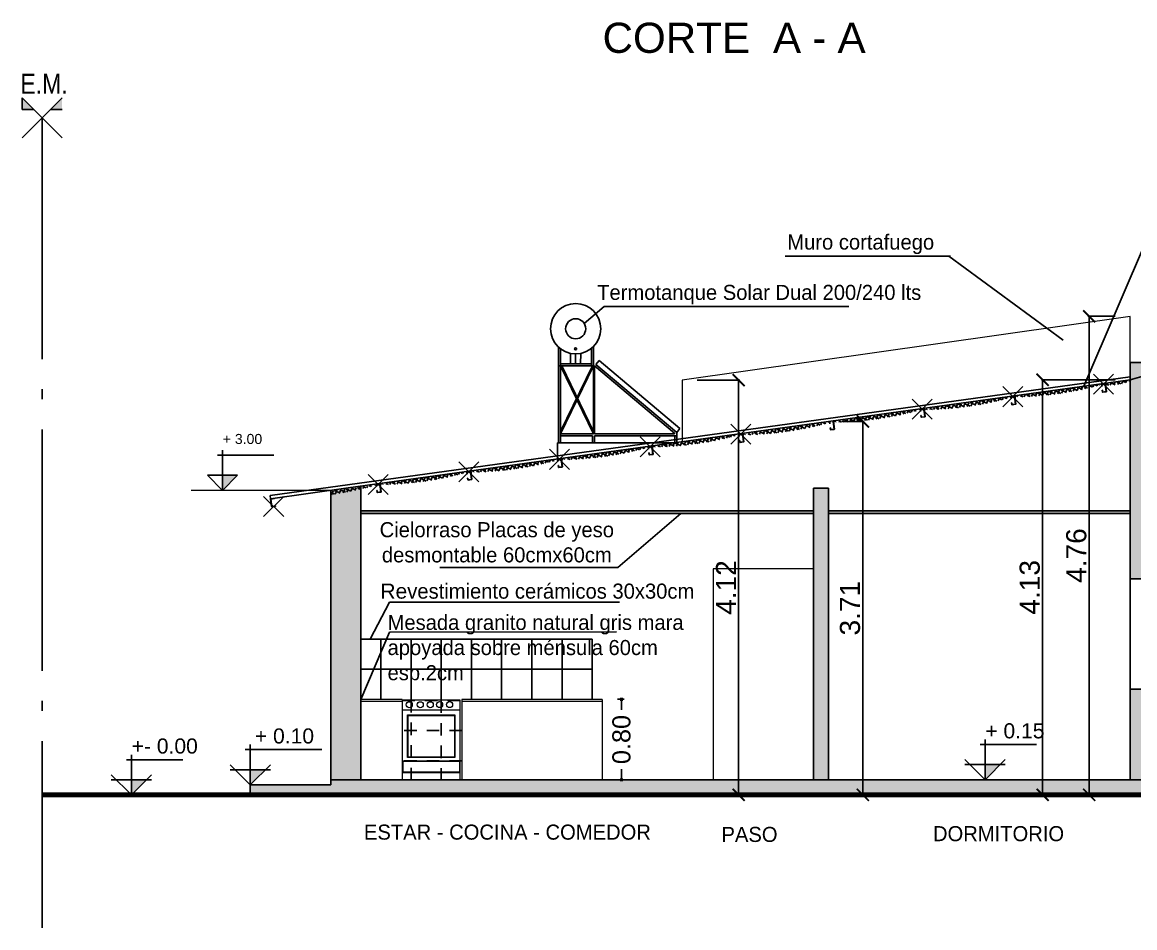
# Model space of a CAD drawing. Header units: millimetres. Extents: x 157 to 449, y 13 to 189.
# Drawn here: x 334.81 to 345.87, y 141.3 to 150.31 of the extents above; entities that cross this region are included whole.
import ezdxf

# ---------------------------------------------------------------- set-up
doc = ezdxf.new("R2010")
doc.units = ezdxf.units.MM
doc.header["$LTSCALE"] = 0.1
doc.header["$MEASUREMENT"] = 0
doc.header["$PDMODE"] = 3
doc.header["$PDSIZE"] = 0.1
for name, pattern in [('ACAD_ISO02W100', [15, 12, -3]), ('ACAD_ISO04W100', [30, 24, -3, 0, -3]), ('HIDDEN', [0.375, 0.25, -0.125])]:
    doc.linetypes.add(name, pattern=pattern)
doc.layers.get('DEFPOINTS').update_dxf_attribs({"color": 1})
for name, color, linetype, lineweight in [('00-COTAS', 1, 'Continuous', 9), ('04', 4, 'Continuous', 35), ('17.Sombras', 8, 'Continuous', 5), ('ARTEFACTO', 3, 'Continuous', 15), ('CARPINTERIA', 2, 'Continuous', 18), ('MURO BAJO', 4, 'Continuous', 13)]:
    doc.layers.add(name, color=color, linetype=linetype, lineweight=lineweight)
for name, color, linetype in [('11.Ejes', 1, 'ACAD_ISO04W100'), ('18.Texturas', 8, 'Continuous'), ('9.Mobiliario', 252, 'Continuous'), ('A-Muros', 5, 'Continuous'), ('CARPINTERÍA', 2, 'Continuous'), ('Cotas', 1, 'Continuous'), ('HATCH', 10, 'Continuous')]:
    doc.layers.add(name, color=color, linetype=linetype)
doc.styles.add('ARIAL', font='arial.ttf', dxfattribs={"height": 0.18})
doc.styles.add('Arial20', font='arial.ttf', dxfattribs={"height": 0.2})
doc.styles.add('Diego', font='arial.ttf')
doc.dimstyles.new('COTA-1-100', dxfattribs={"dimtxt": 0.2, "dimasz": 0.12, "dimexe": 0.012, "dimexo": 0.15, "dimgap": 0.025, "dimtad": 1, "dimzin": 0, "dimdsep": 46, "dimtxsty": 'Arial20', "dimblk1": 'ARCHTICK', "dimblk2": 'ARCHTICK', "dimsah": 1, "dimcen": 0.09, "dimclrd": 256, "dimclre": 256, "dimclrt": 256, "dimazin": 0, "dimtfac": 1, "dimtofl": 0, "dimtmove": 2, "dimatfit": 3, "dimldrblk": 'ARCHTICK', "dimfxl": 1, "dimtolj": 1, "dimtzin": 0, "dimarcsym": 0})
doc.dimstyles.new('MARQ 100', dxfattribs={"dimscale": 0.1, "dimtxt": 1.75, "dimasz": 0.3, "dimexe": 0.25, "dimexo": 1.5, "dimtad": 0, "dimzin": 1, "dimdsep": 46, "dimtxsty": 'ARIAL', "dimblk": 'BOXFILLED', "dimcen": 2.5, "dimclrd": 8, "dimclre": 8, "dimclrt": 4, "dimazin": 0, "dimtfac": 1, "dimtmove": 2, "dimatfit": 3, "dimldrblk": 'DOTSMALL', "dimfxl": 2, "dimfxlon": 1, "dimlwd": -1, "dimarcsym": 0})

# ---------------------------------------------------------------- blocks, each defined once
blk = doc.blocks.new('_BoxFilled')
at = {"color": 0, "linetype": 'ByBlock', "lineweight": -2}
blk.add_line((-0.5, 0), (-1, 0), dxfattribs=at)
at = {"color": 0, "linetype": 'ByBlock'}
blk.add_solid([(-0.5, 0.5), (0.5, 0.5), (-0.5, -0.5), (0.5, -0.5)], dxfattribs=at)
blk = doc.blocks.new('*D257')
at = {"color": 8, "lineweight": -2, "transparency": 16777216}
for p, q in [((340.73, 143.572), (340.796, 143.572)), ((340.73, 142.772), (340.796, 142.772))]:
    blk.add_line(p, q, dxfattribs=at)
at = {"color": 8, "transparency": 16777216}
for p, q in [((340.771, 143.542), (340.771, 143.468)), ((340.771, 142.802), (340.771, 142.876))]:
    blk.add_line(p, q, dxfattribs=at)
at = {"layer": 'DEFPOINTS', "color": 0, "transparency": 16777216}
for p in [(340.58, 143.572), (340.58, 142.772), (340.771, 142.772)]:
    blk.add_point(p, dxfattribs=at)
at = {"color": 8, "transparency": 16777216, "xscale": 0.03, "yscale": 0.03, "zscale": 0.03}
for p, rotation in [((340.771, 143.572), 90), ((340.771, 142.772), 270)]:
    blk.add_blockref('_BoxFilled', p, dxfattribs=dict(at, rotation=rotation))
at = {"color": 4, "transparency": 16777216, "insert": (340.771, 143.172), "char_height": 0.18, "attachment_point": 5, "rotation": 90, "style": 'ARIAL'}
blk.add_mtext('0.80', dxfattribs=at)
blk = doc.blocks.new('_DotSmall')
at = {"color": 0, "linetype": 'ByBlock', "const_width": 0.5}
blk.add_lwpolyline([(-0.0625, 0, 1), (0.0625, 0, 1)], format="xyb", close=True, dxfattribs=at)
blk = doc.blocks.new('vista lateral tt')
at = {"layer": '9.Mobiliario', "ltscale": 0.02}
for p, q in [((4164.219, 1777.875), (4164.219, 1778.071)), ((4163.871, 1777.113), (4163.871, 1778.061)), ((4163.891, 1777.113), (4163.891, 1778.045)), ((4163.99, 1778), (4163.99, 1777.895)), ((4164.04, 1777.995), (4164.04, 1777.895)), ((4164.09, 1778), (4164.09, 1777.895)), ((4164.199, 1777.875), (4164.199, 1778.052)), ((4164.219, 1777.875), (4163.871, 1777.875)), ((4164.199, 1777.895), (4163.891, 1777.895)), ((4164.218, 1777.875), (4163.891, 1777.2)), ((4164.207, 1777.875), (4163.891, 1777.223)), ((4163.891, 1777.875), (4164.219, 1777.2)), ((4163.902, 1777.875), (4164.219, 1777.223)), ((4164.219, 1777.2), (4163.891, 1777.2)), ((4164.209, 1777.18), (4163.891, 1777.18))]:
    blk.add_line(p, q, dxfattribs=at)
at = {"layer": '9.Mobiliario'}
for p, q in [((4164.219, 1777.875), (4164.219, 1777.2)), ((4165.023, 1777.209), (4164.229, 1777.875)), ((4164.229, 1777.875), (4164.229, 1777.2)), ((4164.242, 1777.891), (4164.274, 1777.929)), ((4165.046, 1777.216), (4164.242, 1777.891)), ((4165.078, 1777.254), (4164.274, 1777.929)), ((4164.209, 1777.18), (4164.209, 1777.113)), ((4165.02, 1777.2), (4164.229, 1777.2)), ((4165.046, 1777.18), (4164.229, 1777.18)), ((4164.229, 1777.18), (4164.229, 1777.113)), ((4164.329, 1777.2), (4165.02, 1777.2)), ((4165.026, 1777.18), (4165.026, 1777.113)), ((4165.046, 1777.216), (4165.078, 1777.254)), ((4165.046, 1777.216), (4165.046, 1777.18)), ((4165.046, 1777.18), (4165.046, 1777.113)), ((4165.046, 1777.113), (4163.871, 1777.113))]:
    blk.add_line(p, q, dxfattribs=at)
at = {"layer": '9.Mobiliario', "ltscale": 0.02}
for centre, radius in [((4164.04, 1778.245), 0.25), ((4164.04, 1778.245), 0.25), ((4164.04, 1778.245), 0.1), ((4164.04, 1778.045), 0.01)]:
    blk.add_circle(centre, radius, dxfattribs=at)
at = {"layer": '9.Mobiliario'}
blk.add_arc((4165.02, 1777.205), 0.005, 270, 50, dxfattribs=at)
blk = doc.blocks.new('_ARCHTICK')
at = {"color": 0, "linetype": 'ByBlock', "const_width": 0.15}
blk.add_lwpolyline([(-0.5, -0.5), (0.5, 0.5)], dxfattribs=at)
blk = doc.blocks.new('*D258')
at = {"layer": '00-COTAS', "lineweight": -2, "transparency": 16777216}
for p, q in [((345.68, 147.382), (345.409, 147.382)), ((345.421, 147.382), (345.421, 142.622)), ((348.217, 142.622), (345.409, 142.622))]:
    blk.add_line(p, q, dxfattribs=at)
at = {"layer": 'DEFPOINTS', "color": 0, "transparency": 16777216}
for p in [(345.83, 147.382), (345.421, 142.622), (348.367, 142.622)]:
    blk.add_point(p, dxfattribs=at)
at = {"layer": '00-COTAS', "lineweight": -2, "transparency": 16777216, "xscale": 0.12, "yscale": 0.12, "zscale": 0.12}
for p, rotation in [((345.421, 147.382), 90), ((345.421, 142.622), 270)]:
    blk.add_blockref('_ARCHTICK', p, dxfattribs=dict(at, rotation=rotation))
at = {"layer": '00-COTAS', "transparency": 16777216, "insert": (345.294, 145.002), "char_height": 0.2, "attachment_point": 5, "rotation": 90, "style": 'Arial20'}
blk.add_mtext('\\A1;4.76', dxfattribs=at)
blk = doc.blocks.new('*D259')
at = {"layer": '00-COTAS', "lineweight": -2, "transparency": 16777216}
for p, q in [((341.525, 146.746), (341.948, 146.746)), ((341.936, 146.746), (341.936, 142.622)), ((348.217, 142.622), (341.924, 142.622))]:
    blk.add_line(p, q, dxfattribs=at)
at = {"layer": 'DEFPOINTS', "color": 0, "transparency": 16777216}
for p in [(341.375, 146.746), (341.936, 142.622), (348.367, 142.622)]:
    blk.add_point(p, dxfattribs=at)
at = {"layer": '00-COTAS', "lineweight": -2, "transparency": 16777216, "xscale": 0.12, "yscale": 0.12, "zscale": 0.12}
for p, rotation in [((341.936, 146.746), 90), ((341.936, 142.622), 270)]:
    blk.add_blockref('_ARCHTICK', p, dxfattribs=dict(at, rotation=rotation))
at = {"layer": '00-COTAS', "transparency": 16777216, "insert": (341.81, 144.684), "char_height": 0.2, "attachment_point": 5, "rotation": 90, "style": 'Arial20'}
blk.add_mtext('\\A1;4.12', dxfattribs=at)
blk = doc.blocks.new('*D260')
at = {"layer": '00-COTAS', "lineweight": -2, "transparency": 16777216}
for p, q in [((345.68, 146.751), (344.946, 146.751)), ((344.958, 146.751), (344.958, 142.622)), ((348.217, 142.622), (344.946, 142.622))]:
    blk.add_line(p, q, dxfattribs=at)
at = {"layer": 'DEFPOINTS', "color": 0, "transparency": 16777216}
for p in [(345.83, 146.751), (344.958, 142.622), (348.367, 142.622)]:
    blk.add_point(p, dxfattribs=at)
at = {"layer": '00-COTAS', "lineweight": -2, "transparency": 16777216, "xscale": 0.12, "yscale": 0.12, "zscale": 0.12}
for p, rotation in [((344.958, 146.751), 90), ((344.958, 142.622), 270)]:
    blk.add_blockref('_ARCHTICK', p, dxfattribs=dict(at, rotation=rotation))
at = {"layer": '00-COTAS', "transparency": 16777216, "insert": (344.831, 144.686), "char_height": 0.2, "attachment_point": 5, "rotation": 90, "style": 'Arial20'}
blk.add_mtext('\\A1;4.13', dxfattribs=at)
blk = doc.blocks.new('*D261')
at = {"layer": '00-COTAS', "lineweight": -2, "transparency": 16777216}
for p, q in [((342.98, 146.336), (343.183, 146.336)), ((343.171, 146.336), (343.171, 142.622)), ((348.217, 142.622), (343.159, 142.622))]:
    blk.add_line(p, q, dxfattribs=at)
at = {"layer": 'DEFPOINTS', "color": 0, "transparency": 16777216}
for p in [(342.83, 146.336), (343.171, 142.622), (348.367, 142.622)]:
    blk.add_point(p, dxfattribs=at)
at = {"layer": '00-COTAS', "lineweight": -2, "transparency": 16777216, "xscale": 0.12, "yscale": 0.12, "zscale": 0.12}
for p, rotation in [((343.171, 146.336), 90), ((343.171, 142.622), 270)]:
    blk.add_blockref('_ARCHTICK', p, dxfattribs=dict(at, rotation=rotation))
at = {"layer": '00-COTAS', "transparency": 16777216, "insert": (343.044, 144.479), "char_height": 0.2, "attachment_point": 5, "rotation": 90, "style": 'Arial20'}
blk.add_mtext('\\A1;3.71', dxfattribs=at)

msp = doc.modelspace()

# ---------------------------------------------------------------- hatches: boundary and pattern name
h = msp.add_hatch()
h.set_pattern_fill('NET', color=1, scale=0.255328, angle=64.51308)
h.set_pattern_definition([(64.5130763, (-86.52046, -464.39152), (-0.0288100425, 0.0137336152), []), (154.5130763, (-86.52046, -464.39152), (-0.0137336152, -0.0288100425), [])])
edge = h.paths.add_edge_path()
edge.add_line((345.5686, 146.7095), (345.4258, 146.6906))
edge.add_arc((355.1097, 74.4953), 72.8418, 97.63977, 98.10905)
edge.add_line((344.8348, 146.6089), (344.6578, 146.5802))
edge.add_arc((344.6587, 149.8469), 3.2667, 269.98413, 286.17139)
h = msp.add_hatch()
h.set_pattern_fill('NET', color=1, scale=0.255328, angle=64.51308)
h.set_pattern_definition([(64.5130763, (-86.19329, -464.34515), (-0.0288100425, 0.0137336152), []), (154.5130763, (-86.19329, -464.34515), (-0.0137336152, -0.0288100425), [])])
edge = h.paths.add_edge_path()
edge.add_line((345.854, 146.7477), (345.7529, 146.737))
edge.add_arc((345.2747, 150.3842), 3.6785, -84.52639, -82.53031, ccw=False)
edge.add_line((345.6256, 146.7225), (345.5192, 146.7034))
edge.add_arc((345.6088, 147.3145), 0.6176, 261.65687, 293.39238)
h = msp.add_hatch()
h.set_pattern_fill('NET', color=1, scale=0.255328, angle=64.51308)
h.set_pattern_definition([(64.5130763, (-87.42219, -464.519106), (-0.0288100425, 0.0137336152), []), (154.5130763, (-87.42219, -464.519106), (-0.0137336152, -0.0288100425), [])])
edge = h.paths.add_edge_path()
edge.add_line((344.6668, 146.5819), (344.524, 146.563))
edge.add_arc((354.208, 74.3678), 72.8418, 97.63977, 98.10905)
edge.add_line((343.9331, 146.4813), (343.7561, 146.4526))
edge.add_arc((343.757, 149.7193), 3.2667, 269.98413, 286.17139)
h = msp.add_hatch()
h.set_pattern_fill('NET', color=1, scale=0.255328, angle=64.51308)
h.set_pattern_definition([(64.5130763, (-88.327012, -464.643734), (-0.0288100425, 0.0137336152), []), (154.5130763, (-88.327012, -464.643734), (-0.0137336152, -0.0288100425), [])])
edge = h.paths.add_edge_path()
edge.add_line((343.762, 146.4572), (343.6192, 146.4384))
edge.add_arc((353.3031, 74.2431), 72.8418, 97.63977, 98.10905)
edge.add_line((343.0282, 146.3566), (342.8513, 146.328))
edge.add_arc((342.8522, 149.5947), 3.2667, 269.98413, 286.17139)
h = msp.add_hatch()
h.set_pattern_fill('NET', color=1, scale=0.255328, angle=64.51308)
h.set_pattern_definition([(64.5130763, (-89.227033, -464.768915), (-0.0288100425, 0.0137336152), []), (154.5130763, (-89.227033, -464.768915), (-0.0137336152, -0.0288100425), [])])
edge = h.paths.add_edge_path()
edge.add_line((342.862, 146.3321), (342.7192, 146.3132))
edge.add_arc((352.4031, 74.1179), 72.8418, 97.63977, 98.10905)
edge.add_line((342.1282, 146.2315), (341.9513, 146.2028))
edge.add_arc((341.9522, 149.4695), 3.2667, 269.98413, 286.17139)
h = msp.add_hatch()
h.set_pattern_fill('NET', color=1, scale=0.255328, angle=64.51308)
h.set_pattern_definition([(64.5130763, (-90.125545, -464.890602), (-0.0288100425, 0.0137336152), []), (154.5130763, (-90.125545, -464.890602), (-0.0137336152, -0.0288100425), [])])
edge = h.paths.add_edge_path()
edge.add_line((341.9635, 146.2104), (341.8207, 146.1915))
edge.add_arc((351.5046, 73.9963), 72.8418, 97.63977, 98.10905)
edge.add_line((341.2297, 146.1098), (341.0528, 146.0811))
edge.add_arc((341.0537, 149.3479), 3.2667, 269.98413, 286.17139)
h = msp.add_hatch()
h.set_pattern_fill('NET', color=1, scale=0.255328, angle=64.51308)
h.set_pattern_definition([(64.5130763, (-91.02463, -465.015404), (-0.0288100425, 0.0137336152), []), (154.5130763, (-91.02463, -465.015404), (-0.0137336152, -0.0288100425), [])])
edge = h.paths.add_edge_path()
edge.add_line((341.0644, 146.0856), (340.9216, 146.0667))
edge.add_arc((350.6055, 73.8715), 72.8418, 97.63977, 98.10905)
edge.add_line((340.3306, 145.985), (340.1537, 145.9563))
edge.add_arc((340.1546, 149.2231), 3.2667, 269.98413, 286.17139)
h = msp.add_hatch()
h.set_pattern_fill('NET', color=1, scale=0.255328, angle=64.51308)
h.set_pattern_definition([(64.5130763, (-91.926614, -465.14028), (-0.0288100425, 0.0137336152), []), (154.5130763, (-91.926614, -465.14028), (-0.0137336152, -0.0288100425), [])])
edge = h.paths.add_edge_path()
edge.add_line((340.1624, 145.9607), (340.0196, 145.9418))
edge.add_arc((349.7035, 73.7466), 72.8418, 97.63977, 98.10905)
edge.add_line((339.4286, 145.8601), (339.2517, 145.8314))
edge.add_arc((339.2526, 149.0982), 3.2667, 269.98413, 286.17139)
h = msp.add_hatch()
h.set_pattern_fill('NET', color=1, scale=0.255328, angle=64.51308)
h.set_pattern_definition([(64.5130763, (-92.829783, -465.263926), (-0.0288100425, 0.0137336152), []), (154.5130763, (-92.829783, -465.263926), (-0.0137336152, -0.0288100425), [])])
edge = h.paths.add_edge_path()
edge.add_line((339.2592, 145.8371), (339.1165, 145.8182))
edge.add_arc((348.8004, 73.6229), 72.8418, 97.63977, 98.10905)
edge.add_line((338.5255, 145.7364), (338.3485, 145.7078))
edge.add_arc((338.3494, 148.9745), 3.2667, 269.98413, 286.17139)
h = msp.add_hatch()
h.set_pattern_fill('NET', color=1, scale=0.255328, angle=64.51308)
h.set_pattern_definition([(64.5130763, (-93.74174, -465.39504), (-0.0288100425, 0.0137336152), []), (154.5130763, (-93.74174, -465.39504), (-0.0137336152, -0.0288100425), [])])
edge = h.paths.add_edge_path()
edge.add_line((337.8795, 145.6427), (337.8795, 145.6065))
edge.add_arc((337.3016, 149.4761), 3.9125, 278.49516, 285.50263)
edge.add_line((338.3473, 145.7059), (338.2045, 145.6871))
edge.add_arc((347.8884, 73.4918), 72.8418, 97.63977, 97.897752)
at = {"layer": '11.Ejes'}
h = msp.add_hatch(color=256, dxfattribs=at)
h.dxf.hatch_style = 1
h.paths.add_polyline_path([(334.9294, 149.4385), (334.813, 149.5549), (334.813, 149.4385)])
h.paths.add_polyline_path([(335.209, 149.5549), (335.0926, 149.4385), (335.209, 149.4385)])
at = {"layer": 'Cotas', "ltscale": 0.01}
for points in [[(336.8039, 145.8008), (336.8039, 145.6508), (336.9539, 145.8008)], [(344.3858, 142.9228), (344.3858, 142.7728), (344.5358, 142.9228)], [(337.0795, 142.8715), (337.0795, 142.7215), (337.2295, 142.8715)], [(335.8978, 142.7715), (335.8978, 142.6215), (336.0478, 142.7715)]]:
    msp.add_hatch(color=0, dxfattribs=at).paths.add_polyline_path(points)
at = {"layer": 'HATCH', "linetype": 'Continuous'}
h = msp.add_hatch(color=256, dxfattribs=at)
h.dxf.hatch_style = 1
h.paths.add_polyline_path([(342.8295, 145.6715), (342.6795, 145.6715), (342.6795, 142.7715), (342.8295, 142.7715)])
h.paths.add_polyline_path([(346.1295, 146.7715), (345.9795, 146.7715), (345.8295, 146.7508), (345.8295, 144.7715), (346.1295, 144.7715)])
h.paths.add_polyline_path([(346.1295, 143.6715), (345.8295, 143.6715), (345.8295, 142.6715), (346.1295, 142.6715), (346.1295, 142.7715)])
h.paths.add_polyline_path([(346.1295, 146.9215), (345.8295, 146.9215), (345.8295, 146.7715), (346.1295, 146.7715)])
h.paths.add_polyline_path([(345.9795, 146.7715), (345.8295, 146.7715), (345.8295, 146.7508)], flags=17)
at = {"layer": 'HATCH'}
h = msp.add_hatch(color=256, dxfattribs=at)
h.dxf.hatch_style = 1
h.paths.add_polyline_path([(346.1295, 142.7715), (345.8295, 142.7715), (337.8795, 142.7715), (337.8795, 142.7215), (337.2795, 142.7215), (337.2795, 142.6215), (346.7295, 142.6215), (346.7295, 142.7215), (346.1295, 142.7215)])
h.paths.add_polyline_path([(338.1795, 143.5515), (338.1795, 145.6923), (338.0295, 145.6715), (337.8795, 145.6508), (337.8795, 142.7715), (338.1795, 142.7715)])
at = {"layer": 'HATCH', "linetype": 'Continuous'}
h = msp.add_hatch(color=256, dxfattribs=at)
h.dxf.hatch_style = 1
h.paths.add_polyline_path([(342.6795, 145.4215), (342.6795, 145.4465), (338.1795, 145.4465), (338.1795, 145.4215)])
h = msp.add_hatch(color=256, dxfattribs=at)
h.dxf.hatch_style = 1
h.paths.add_polyline_path([(342.8295, 145.4465), (342.8295, 145.4215), (345.8295, 145.4215), (345.8295, 145.4465)])
at = {"layer": 'HATCH'}
h = msp.add_hatch(color=256, dxfattribs=at)
h.dxf.hatch_style = 1
h.paths.add_polyline_path([(346.7295, 142.7215), (346.1295, 142.7215), (346.1295, 142.7715), (345.8295, 142.7715), (337.8795, 142.7715), (337.8795, 142.7215), (337.0795, 142.7215), (337.0795, 142.6215), (346.7295, 142.6215)])

# ---------------------------------------------------------------- linework, layer by layer
for p, q in [((342.3994, 147.9807), (344.0419, 147.9807)), ((340.4013, 147.3098), (340.5993, 147.4799)), ((340.5993, 147.4799), (343.0326, 147.4799)), ((345.8295, 146.7508), (346.5019, 146.9441)), ((340.7338, 144.8827), (341.3607, 145.4215)), ((338.9645, 144.8827), (340.7338, 144.8827)), ((338.2713, 144.1715), (338.4634, 144.5394)), ((338.4634, 144.5394), (340.7512, 144.5394)), ((338.1795, 143.5715), (338.4634, 144.2413)), ((338.4634, 144.2413), (340.7207, 144.2443))]:
    msp.add_line(p, q)
at = {"color": 5}
for p, q in [((345.8295, 146.9215), (345.8295, 144.7715)), ((345.8295, 146.9215), (346.1295, 146.9215)), ((345.8295, 146.7815), (337.2762, 145.598)), ((345.8295, 146.7508), (338.0295, 145.6715)), ((338.1795, 145.6923), (338.1795, 142.7715)), ((337.2795, 145.5678), (337.2762, 145.598)), ((338.0295, 145.6715), (337.2795, 145.5678)), ((342.6795, 145.6715), (342.6795, 142.7715)), ((342.6795, 145.6715), (342.8295, 145.6715)), ((342.8295, 145.6715), (342.8295, 142.7715)), ((337.3196, 145.5682), (337.3215, 145.5695)), ((337.3295, 145.4956), (337.3316, 145.4949)), ((338.1795, 145.4465), (342.6795, 145.4465)), ((338.1795, 145.4215), (342.6795, 145.4215)), ((342.8295, 145.4465), (345.8295, 145.4465)), ((342.8295, 145.4215), (345.8295, 145.4215)), ((345.8295, 144.7715), (346.1295, 144.7715)), ((345.8295, 143.6715), (345.8295, 142.7715)), ((345.8295, 143.6715), (346.1295, 143.6715)), ((338.1795, 142.7715), (345.8295, 142.7715))]:
    msp.add_line(p, q, dxfattribs=at)
at = {"color": 5, "extrusion": (1.64792e-17, -1.21347e-16, -1)}
for p, q in [((345.5434, 146.7029), (345.5458, 146.6852)), ((345.5804, 146.7099), (345.5451, 146.7051)), ((345.5455, 146.7021), (345.5477, 146.6855)), ((345.5477, 146.6855), (345.5458, 146.6852)), ((345.5797, 146.7078), (345.5463, 146.7033)), ((345.5907, 146.6343), (345.5808, 146.7069)), ((345.5928, 146.6336), (345.5826, 146.7082)), ((344.6419, 146.5781), (344.6443, 146.5605)), ((344.679, 146.5852), (344.6436, 146.5804)), ((344.644, 146.5774), (344.6463, 146.5607)), ((344.6783, 146.5831), (344.6449, 146.5785)), ((344.6892, 146.5096), (344.6794, 146.5822)), ((344.6913, 146.5089), (344.6812, 146.5835)), ((345.5531, 146.6462), (345.5511, 146.6459)), ((345.5535, 146.6283), (345.5511, 146.6459)), ((345.5553, 146.6295), (345.5531, 146.6462)), ((345.5911, 146.6314), (345.5557, 146.6266)), ((345.5898, 146.6332), (345.5564, 146.6287)), ((343.7776, 146.4604), (343.7422, 146.4556)), ((343.7769, 146.4583), (343.7435, 146.4538)), ((343.7878, 146.3849), (343.778, 146.4575)), ((343.7899, 146.3841), (343.7798, 146.4587)), ((344.6463, 146.5607), (344.6443, 146.5605)), ((344.6516, 146.5215), (344.6497, 146.5212)), ((344.6521, 146.5035), (344.6497, 146.5212)), ((344.6539, 146.5048), (344.6516, 146.5215)), ((344.6896, 146.5066), (344.6543, 146.5018)), ((344.6884, 146.5085), (344.655, 146.5039)), ((343.7405, 146.4534), (343.7429, 146.4357)), ((343.7426, 146.4527), (343.7449, 146.436)), ((343.7449, 146.436), (343.7429, 146.4357)), ((343.7502, 146.3967), (343.7483, 146.3965)), ((343.7507, 146.3788), (343.7483, 146.3965)), ((343.7525, 146.3801), (343.7502, 146.3967)), ((343.7882, 146.3819), (343.7529, 146.3771)), ((343.787, 146.3837), (343.7536, 146.3792)), ((342.8391, 146.3287), (342.8415, 146.311)), ((342.8412, 146.328), (342.8435, 146.3113)), ((342.8435, 146.3113), (342.8415, 146.311)), ((342.8488, 146.272), (342.8469, 146.2718)), ((342.8493, 146.2541), (342.8469, 146.2718)), ((342.8511, 146.2553), (342.8488, 146.272)), ((342.8868, 146.2572), (342.8515, 146.2524)), ((342.8856, 146.259), (342.8522, 146.2545)), ((342.8864, 146.2601), (342.8766, 146.3328)), ((342.8885, 146.2594), (342.8784, 146.334)), ((341.9377, 146.204), (341.9401, 146.1863)), ((341.9747, 146.211), (341.9394, 146.2062)), ((341.9398, 146.2032), (341.9421, 146.1866)), ((341.9421, 146.1866), (341.9401, 146.1863)), ((341.974, 146.2089), (341.9407, 146.2044)), ((341.9474, 146.1473), (341.9454, 146.147)), ((341.9478, 146.1294), (341.9454, 146.147)), ((341.9497, 146.1306), (341.9474, 146.1473)), ((341.9854, 146.1325), (341.9501, 146.1277)), ((341.9842, 146.1343), (341.9508, 146.1298)), ((341.985, 146.1354), (341.9751, 146.208)), ((341.9871, 146.1347), (341.977, 146.2093)), ((341.0363, 146.0792), (341.0387, 146.0616)), ((341.0733, 146.0863), (341.038, 146.0815)), ((341.0384, 146.0785), (341.0407, 146.0618)), ((341.0407, 146.0618), (341.0387, 146.0616)), ((341.0726, 146.0842), (341.0392, 146.0796)), ((341.046, 146.0226), (341.044, 146.0223)), ((341.0464, 146.0046), (341.044, 146.0223)), ((341.0483, 146.0059), (341.046, 146.0226)), ((341.0836, 146.0107), (341.0737, 146.0833)), ((341.0857, 146.01), (341.0756, 146.0846)), ((340.1349, 145.9545), (340.1373, 145.9368)), ((340.1719, 145.9615), (340.1366, 145.9567)), ((340.137, 145.9538), (340.1392, 145.9371)), ((340.1392, 145.9371), (340.1373, 145.9368)), ((340.1712, 145.9594), (340.1378, 145.9549)), ((340.1822, 145.886), (340.1723, 145.9586)), ((340.1843, 145.8852), (340.1741, 145.9598)), ((341.084, 146.0077), (341.0487, 146.0029)), ((341.0827, 146.0096), (341.0494, 146.005)), ((339.2335, 145.8298), (339.2359, 145.8121)), ((339.2705, 145.8368), (339.2352, 145.832)), ((339.2356, 145.8291), (339.2378, 145.8124)), ((339.2378, 145.8124), (339.2359, 145.8121)), ((339.2698, 145.8347), (339.2364, 145.8302)), ((339.2808, 145.7612), (339.2709, 145.8339)), ((339.2829, 145.7605), (339.2727, 145.8351)), ((340.1446, 145.8978), (340.1426, 145.8976)), ((340.145, 145.8799), (340.1426, 145.8976)), ((340.1468, 145.8812), (340.1446, 145.8978)), ((340.1826, 145.883), (340.1472, 145.8782)), ((340.1813, 145.8848), (340.148, 145.8803)), ((338.3321, 145.7051), (338.3345, 145.6874)), ((338.3691, 145.7121), (338.3338, 145.7073)), ((338.3342, 145.7044), (338.3364, 145.6877)), ((338.3364, 145.6877), (338.3345, 145.6874)), ((338.3684, 145.71), (338.335, 145.7055)), ((338.3794, 145.6365), (338.3695, 145.7092)), ((338.3815, 145.6358), (338.3713, 145.7104)), ((339.2432, 145.7731), (339.2412, 145.7729)), ((339.2436, 145.7552), (339.2412, 145.7729)), ((339.2454, 145.7564), (339.2432, 145.7731)), ((339.2812, 145.7583), (339.2458, 145.7535)), ((339.2799, 145.7601), (339.2465, 145.7556)), ((338.3418, 145.6484), (338.3398, 145.6481)), ((338.3422, 145.6305), (338.3398, 145.6481)), ((338.344, 145.6317), (338.3418, 145.6484)), ((338.3798, 145.6336), (338.3444, 145.6288)), ((338.3785, 145.6354), (338.3451, 145.6309))]:
    msp.add_line(p, q, dxfattribs=at)
at = {"color": 5, "extrusion": (-1.65403e-17, 1.21338e-16, -1)}
for p, q in [((337.2822, 145.5641), (337.2924, 145.4895)), ((337.2839, 145.5663), (337.3192, 145.5712)), ((337.2843, 145.5634), (337.2942, 145.4908)), ((337.2851, 145.5645), (337.3185, 145.5691)), ((337.2946, 145.4878), (337.3299, 145.4926)), ((337.2953, 145.4899), (337.3287, 145.4945))]:
    msp.add_line(p, q, dxfattribs=at)
for points in [[(349.2942, 148.2098), (346.0194, 148.2098), (345.3665, 146.6886)], [(344.0271, 147.9807), (345.1633, 147.1432)]]:
    msp.add_lwpolyline(points)
at = {"color": 5, "extrusion": (1.64792e-17, -1.21347e-16, -1)}
for centre, radius, start, end in [((-345.5453, 146.7031), 0.00198, 352.2664, 82.2664), ((-345.5464, 146.7023), 0.000991, 352.2664, 82.2664), ((-345.5798, 146.7068), 0.000991, 82.2664, 172.2664), ((-345.5807, 146.7079), 0.00198, 82.2664, 172.2664), ((-344.6439, 146.5784), 0.00198, 352.2664, 82.2664), ((-344.645, 146.5776), 0.000991, 352.2664, 82.2664), ((-344.6784, 146.5821), 0.000991, 82.2664, 172.2664), ((-344.6792, 146.5832), 0.00198, 82.2664, 172.2664), ((-345.5555, 146.6285), 0.00198, 262.2664, 352.2664), ((-345.5563, 146.6296), 0.000991, 262.2664, 352.2664), ((-345.5897, 146.6342), 0.000991, 172.2664, 262.2664), ((-345.5908, 146.6333), 0.00198, 172.2664, 262.2664), ((-343.777, 146.4574), 0.000991, 82.2664, 172.2664), ((-343.7778, 146.4585), 0.00198, 82.2664, 172.2664), ((-344.654, 146.5038), 0.00198, 262.2664, 352.2664), ((-344.6549, 146.5049), 0.000991, 262.2664, 352.2664), ((-344.6883, 146.5094), 0.000991, 172.2664, 262.2664), ((-344.6894, 146.5086), 0.00198, 172.2664, 262.2664), ((-343.7425, 146.4537), 0.00198, 352.2664, 82.2664), ((-343.7436, 146.4528), 0.000991, 352.2664, 82.2664), ((-343.7526, 146.3791), 0.00198, 262.2664, 352.2664), ((-343.7535, 146.3802), 0.000991, 262.2664, 352.2664), ((-343.7869, 146.3847), 0.000991, 172.2664, 262.2664), ((-343.788, 146.3839), 0.00198, 172.2664, 262.2664), ((-342.8512, 146.2544), 0.00198, 262.2664, 352.2664), ((-342.8521, 146.2555), 0.000991, 262.2664, 352.2664), ((-342.8854, 146.26), 0.000991, 172.2664, 262.2664), ((-342.8866, 146.2591), 0.00198, 172.2664, 262.2664), ((-341.9397, 146.2042), 0.00198, 352.2664, 82.2664), ((-341.9408, 146.2034), 0.000991, 352.2664, 82.2664), ((-341.9498, 146.1296), 0.00198, 262.2664, 352.2664), ((-341.9507, 146.1307), 0.000991, 262.2664, 352.2664), ((-341.9742, 146.2079), 0.000991, 82.2664, 172.2664), ((-341.975, 146.209), 0.00198, 82.2664, 172.2664), ((-341.984, 146.1353), 0.000991, 172.2664, 262.2664), ((-341.9851, 146.1344), 0.00198, 172.2664, 262.2664), ((-341.0383, 146.0795), 0.00198, 352.2664, 82.2664), ((-341.0394, 146.0787), 0.000991, 352.2664, 82.2664), ((-341.0728, 146.0832), 0.000991, 82.2664, 172.2664), ((-341.0736, 146.0843), 0.00198, 82.2664, 172.2664), ((-340.1368, 145.9548), 0.00198, 352.2664, 82.2664), ((-340.138, 145.9539), 0.000991, 352.2664, 82.2664), ((-340.1713, 145.9585), 0.000991, 82.2664, 172.2664), ((-340.1722, 145.9596), 0.00198, 82.2664, 172.2664), ((-341.0484, 146.0049), 0.00198, 262.2664, 352.2664), ((-341.0492, 146.006), 0.000991, 262.2664, 352.2664), ((-341.0826, 146.0106), 0.000991, 172.2664, 262.2664), ((-341.0837, 146.0097), 0.00198, 172.2664, 262.2664), ((-339.2354, 145.8301), 0.00198, 352.2664, 82.2664), ((-339.2366, 145.8292), 0.000991, 352.2664, 82.2664), ((-339.2699, 145.8337), 0.000991, 82.2664, 172.2664), ((-339.2708, 145.8349), 0.00198, 82.2664, 172.2664), ((-340.147, 145.8802), 0.00198, 262.2664, 352.2664), ((-340.1478, 145.8813), 0.000991, 262.2664, 352.2664), ((-340.1812, 145.8858), 0.000991, 172.2664, 262.2664), ((-340.1823, 145.885), 0.00198, 172.2664, 262.2664), ((-338.334, 145.7053), 0.00198, 352.2664, 82.2664), ((-338.3351, 145.7045), 0.000991, 352.2664, 82.2664), ((-338.3685, 145.709), 0.000991, 82.2664, 172.2664), ((-338.3694, 145.7101), 0.00198, 82.2664, 172.2664), ((-339.2456, 145.7555), 0.00198, 262.2664, 352.2664), ((-339.2464, 145.7566), 0.000991, 262.2664, 352.2664), ((-339.2798, 145.7611), 0.000991, 172.2664, 262.2664), ((-339.2809, 145.7603), 0.00198, 172.2664, 262.2664), ((-338.3442, 145.6307), 0.00198, 262.2664, 352.2664), ((-338.345, 145.6318), 0.000991, 262.2664, 352.2664), ((-338.3784, 145.6364), 0.000991, 172.2664, 262.2664), ((-338.3795, 145.6355), 0.00198, 172.2664, 262.2664)]:
    msp.add_arc(centre, radius, start, end, dxfattribs=at)
at = {"color": 5, "extrusion": (-1.65403e-17, 1.21338e-16, -1)}
for centre, radius, start, end in [((-337.2842, 145.5644), 0.00198, 352.23753, 82.23753), ((-337.2853, 145.5635), 0.000991, 352.23753, 82.23753), ((-337.2943, 145.4898), 0.00198, 262.23753, 352.23753), ((-337.2952, 145.4909), 0.000991, 262.23753, 352.23753), ((-337.3186, 145.5681), 0.000991, 82.23753, 172.23753), ((-337.3195, 145.5692), 0.00198, 82.23753, 172.23753), ((-337.3285, 145.4954), 0.000991, 172.23753, 262.23753), ((-337.3297, 145.4946), 0.00198, 172.23753, 262.23753)]:
    msp.add_arc(centre, radius, start, end, dxfattribs=at)
at = {"color": 5}
for p in [(345.5627, 146.7075), (344.6613, 146.5828), (343.7599, 146.458), (341.9571, 146.2086), (341.0557, 146.0839), (340.1543, 145.9591), (339.2528, 145.8344), (338.3514, 145.7097), (337.3123, 145.4902)]:
    msp.add_point(p, dxfattribs=at)
at = {"layer": '04', "const_width": 0.05}
msp.add_lwpolyline([(335.011, 142.6215), (351.7256, 142.6215)], dxfattribs=at)
at = {"layer": '11.Ejes'}
for p, q in [((335.209, 149.5549), (334.813, 149.1589)), ((335.209, 149.5549), (334.813, 149.1589)), ((334.813, 149.5549), (335.209, 149.1589)), ((334.813, 149.5549), (334.813, 149.4385)), ((334.813, 149.4385), (334.9294, 149.4385)), ((335.011, 149.3569), (335.011, 141.2997)), ((335.0926, 149.4385), (335.209, 149.4385))]:
    msp.add_line(p, q, dxfattribs=at)
at = {"layer": '17.Sombras', "linetype": 'ACAD_ISO02W100', "ltscale": 20}
msp.add_line((337.8795, 145.6508), (336.4933, 145.6508), dxfattribs=at)
at = {"layer": '18.Texturas'}
for p, q in [((340.4795, 144.1715), (338.1795, 144.1715)), ((338.3795, 144.1715), (338.3795, 143.5715)), ((338.6795, 144.1715), (338.6795, 143.5715)), ((338.9795, 144.1715), (338.9795, 143.5668)), ((339.2795, 144.1715), (339.2795, 143.5715)), ((339.5795, 144.1715), (339.5795, 143.5715)), ((339.8795, 144.1715), (339.8795, 143.5715)), ((340.1795, 144.1715), (340.1795, 143.5715)), ((340.4795, 144.1715), (340.4795, 143.5715)), ((340.4795, 143.8715), (338.1795, 143.8715))]:
    msp.add_line(p, q, dxfattribs=at)
at = {"layer": '18.Texturas', "linetype": 'HIDDEN', "ltscale": 5}
for p, q in [((338.5913, 143.5612), (339.1645, 143.5612)), ((338.6795, 143.5668), (338.6795, 142.7715)), ((338.9795, 143.5612), (338.9795, 142.7715)), ((339.1845, 143.2612), (338.5913, 143.2612)), ((339.1845, 142.9612), (338.5913, 142.9612))]:
    msp.add_line(p, q, dxfattribs=at)
at = {"layer": '9.Mobiliario'}
for p, q in [((341.3002, 146.1222), (340.1344, 146.1222)), ((340.1344, 146.1222), (340.1344, 145.9581))]:
    msp.add_line(p, q, dxfattribs=at)
at = {"layer": 'A-Muros'}
for points in [[(337.8795, 145.6508), (337.8795, 142.7215), (337.0795, 142.7215), (337.0795, 142.6215)], [(337.8795, 142.7715), (345.8295, 142.7715), (346.1295, 142.7715), (346.1295, 142.7215), (346.7295, 142.7215), (346.7295, 142.6215)]]:
    msp.add_lwpolyline(points, dxfattribs=at)
at = {"layer": 'ARTEFACTO'}
for p, q in [((338.6945, 143.4668), (339.1645, 143.4668)), ((338.6945, 142.9606), (339.1645, 142.9606))]:
    msp.add_line(p, q, dxfattribs=at)
for points in [[(338.5945, 143.5668), (339.1645, 143.5668), (339.1645, 142.8415), (338.5945, 142.8415)], [(338.5945, 143.4668), (339.1645, 143.4668), (339.1645, 142.8415), (338.5945, 142.8415)], [(338.6445, 143.4168), (339.1145, 143.4168), (339.1145, 142.9919), (338.6445, 142.9919)], [(338.6495, 143.4118), (339.1095, 143.4118), (339.1095, 142.9969), (338.6495, 142.9969)], [(338.5945, 142.9606), (339.1645, 142.9606), (339.1645, 142.7715), (338.5945, 142.7715)], [(338.5995, 142.9556), (339.1595, 142.9556), (339.1595, 142.8465), (338.5995, 142.8465)]]:
    msp.add_lwpolyline(points, close=True, dxfattribs=at)
for centre in [(338.661, 143.5185), (338.7706, 143.5185), (338.7706, 143.5185), (338.8698, 143.5185), (338.9622, 143.5191), (338.9622, 143.5191), (339.0618, 143.5196), (339.0618, 143.5196)]:
    msp.add_circle(centre, 0.03, dxfattribs=at)
at = {"layer": 'CARPINTERIA'}
for p, q in [((345.8295, 147.3815), (341.3753, 146.7459)), ((341.3753, 146.7459), (341.3753, 146.1345)), ((341.6836, 144.8715), (341.6836, 142.7715)), ((342.6795, 144.8715), (341.6836, 144.8715))]:
    msp.add_line(p, q, dxfattribs=at)
msp.add_lwpolyline([(345.8295, 146.7815), (345.8295, 147.3815)], dxfattribs=at)
at = {"layer": 'CARPINTERÍA'}
msp.add_line((345.8295, 143.6715), (345.8295, 144.7715), dxfattribs=at)
at = {"layer": 'Cotas', "color": 0, "ltscale": 0.01}
for p, q in [((336.8039, 145.6508), (336.8039, 146.0508)), ((337.3145, 146.0008), (336.7539, 146.0008)), ((336.9539, 145.8008), (336.6539, 145.8008)), ((336.8039, 145.6508), (336.6539, 145.8008)), ((336.8039, 145.6508), (336.9539, 145.8008)), ((344.3858, 142.7728), (344.3858, 143.1728)), ((337.7902, 143.0715), (337.0295, 143.0715)), ((337.0795, 142.7215), (337.0795, 143.1215)), ((344.8965, 143.1228), (344.3358, 143.1228)), ((336.4084, 142.9715), (335.8478, 142.9715)), ((335.8978, 142.6215), (335.8978, 143.0215)), ((337.0795, 142.7215), (336.8795, 142.9215)), ((337.0795, 142.7215), (337.2795, 142.9215)), ((344.3858, 142.7728), (344.1858, 142.9728)), ((344.5858, 142.9228), (344.1858, 142.9228)), ((344.3858, 142.7728), (344.5858, 142.9728)), ((335.8978, 142.6215), (335.6978, 142.8215)), ((335.8978, 142.6215), (336.0978, 142.8215)), ((337.2795, 142.8715), (336.8795, 142.8715)), ((336.0978, 142.7715), (335.6978, 142.7715))]:
    msp.add_line(p, q, dxfattribs=at)
at = {"layer": 'MURO BAJO'}
for p, q in [((345.8295, 144.7715), (345.8295, 143.6715)), ((338.5913, 143.5715), (338.1795, 143.5715)), ((338.5913, 143.5515), (338.1795, 143.5515)), ((338.1795, 143.5515), (338.1795, 142.7715)), ((338.5913, 143.5715), (338.5913, 142.7715)), ((340.5795, 143.5715), (339.1845, 143.5715)), ((339.1845, 143.5715), (339.1845, 142.7715)), ((340.5795, 143.5515), (339.1845, 143.5515)), ((340.5795, 143.5715), (340.5795, 142.7715))]:
    msp.add_line(p, q, dxfattribs=at)

# ---------------------------------------------------------------- block references
at = {"layer": '18.Texturas', "rotation": 359.9195803476463}
msp.add_blockref('vista lateral tt', (-3826.2164, -1625.1404), dxfattribs=at)

# ---------------------------------------------------------------- texts
at = {"color": 2}
for s, insert, char_height, width, attachment_point in [('\\pxqc;{\\fArial|b0|i0|c238|p34;CORTE } {\\fArial|b0|i0|c238|p34;A} {\\fArial|b0|i0|c238|p34;-} {\\fArial|b0|i0|c238|p34;A}', (344.9695, 150.3027), 0.3, 6.157504, 3), ('\\pxqc;Muro cortafuego ', (340.9927, 148.1959), 0.15, 4.313954, 1), ('\\pxqc;Termotanque Solar Dual 200/240 lts', (339.9834, 147.6951), 0.15, 4.313954, 1), ('\\pxqc;Cielorraso Placas de yeso desmontable 60cmx60cm', (337.8879, 145.3343), 0.15, 3.286646, 1), ('\\pxqc;{\\fArial|b0|i0|c238|p34;Re}vestimiento cerámicos 30x30cm', (338.2906, 144.7233), 0.15, 3.286646, 1), ('\\pxql;Mesada granito natural gris mara apoyada sobre ménsula 60cm esp.2cm', (338.4452, 144.4122), 0.15, 3.286646, 1), ('ESTAR - COCINA - COMEDOR', (338.2102, 142.3261), 0.15, 3.073737, 1), ('\\pxqc;PASO', (340.2938, 142.3032), 0.15, 3.5, 1), ('DORMITORIO', (343.8681, 142.3109), 0.15, 1.360895, 1)]:
    msp.add_mtext(s, dxfattribs=dict(at, insert=insert, char_height=char_height, width=width, attachment_point=attachment_point))
at = {"layer": '11.Ejes', "lineweight": 40, "insert": (335.0293, 149.7952), "char_height": 0.2, "width": 1.294531, "attachment_point": 2}
msp.add_mtext('{\\fArial Narrow|b0|i0|c0|p34;E.M.}', dxfattribs=at)
at = {"layer": 'Cotas', "color": 0, "ltscale": 0.01, "char_height": 0.15, "attachment_point": 1, "style": 'Diego'}
for s, insert, width in [('{\\fArial|b0|i0|c238|p34;\\H0.6667x;+ \\fArial|b0|i0|c0|p34;3.00}', (336.8064, 146.2119), 0.702129), ('{\\fArial|b0|i0|c238|p34;+ }0.10', (337.1257, 143.2826), 0.592261), ('{\\fArial|b0|i0|c238|p34;+ }0.15', (344.3884, 143.3338), 0.645869), ('{\\fArial|b0|i0|c238|p34;+}-{\\fArial|b0|i0|c238|p34; }0.00', (335.9003, 143.1826), 0.739262)]:
    msp.add_mtext(s, dxfattribs=dict(at, insert=insert, width=width))

# ---------------------------------------------------------------- dimensions: what is measured, and where the dimension line sits
dim = msp.add_linear_dim(base=(340.771, 142.7715), p1=(340.5795, 143.5715), p2=(340.5795, 142.7715), angle=90, dimstyle='MARQ 100', override={"dimtxt": 1.1})
dim.commit()
dim.dimension.update_dxf_attribs({"geometry": '*D257', "text_midpoint": (340.771, 143.1715)})
at = {"layer": '00-COTAS'}
for base, p1, picture, middle in [((345.4208, 142.6215), (345.8295, 147.3815), '*D258', (345.2937, 145.0015)), ((341.9357, 142.6215), (341.3753, 146.7459), '*D259', (341.8103, 144.6837)), ((344.9584, 142.6215), (345.8295, 146.7508), '*D260', (344.8312, 144.6862)), ((343.1715, 142.6215), (342.8295, 146.3357), '*D261', (343.0443, 144.4786))]:
    dim = msp.add_linear_dim(base=base, p1=p1, p2=(348.3666, 142.6215), angle=90, dimstyle='COTA-1-100', dxfattribs=at)
    dim.commit()
    dim.dimension.update_dxf_attribs({"geometry": picture, "text_midpoint": middle})

doc.saveas('drawing.dxf')
